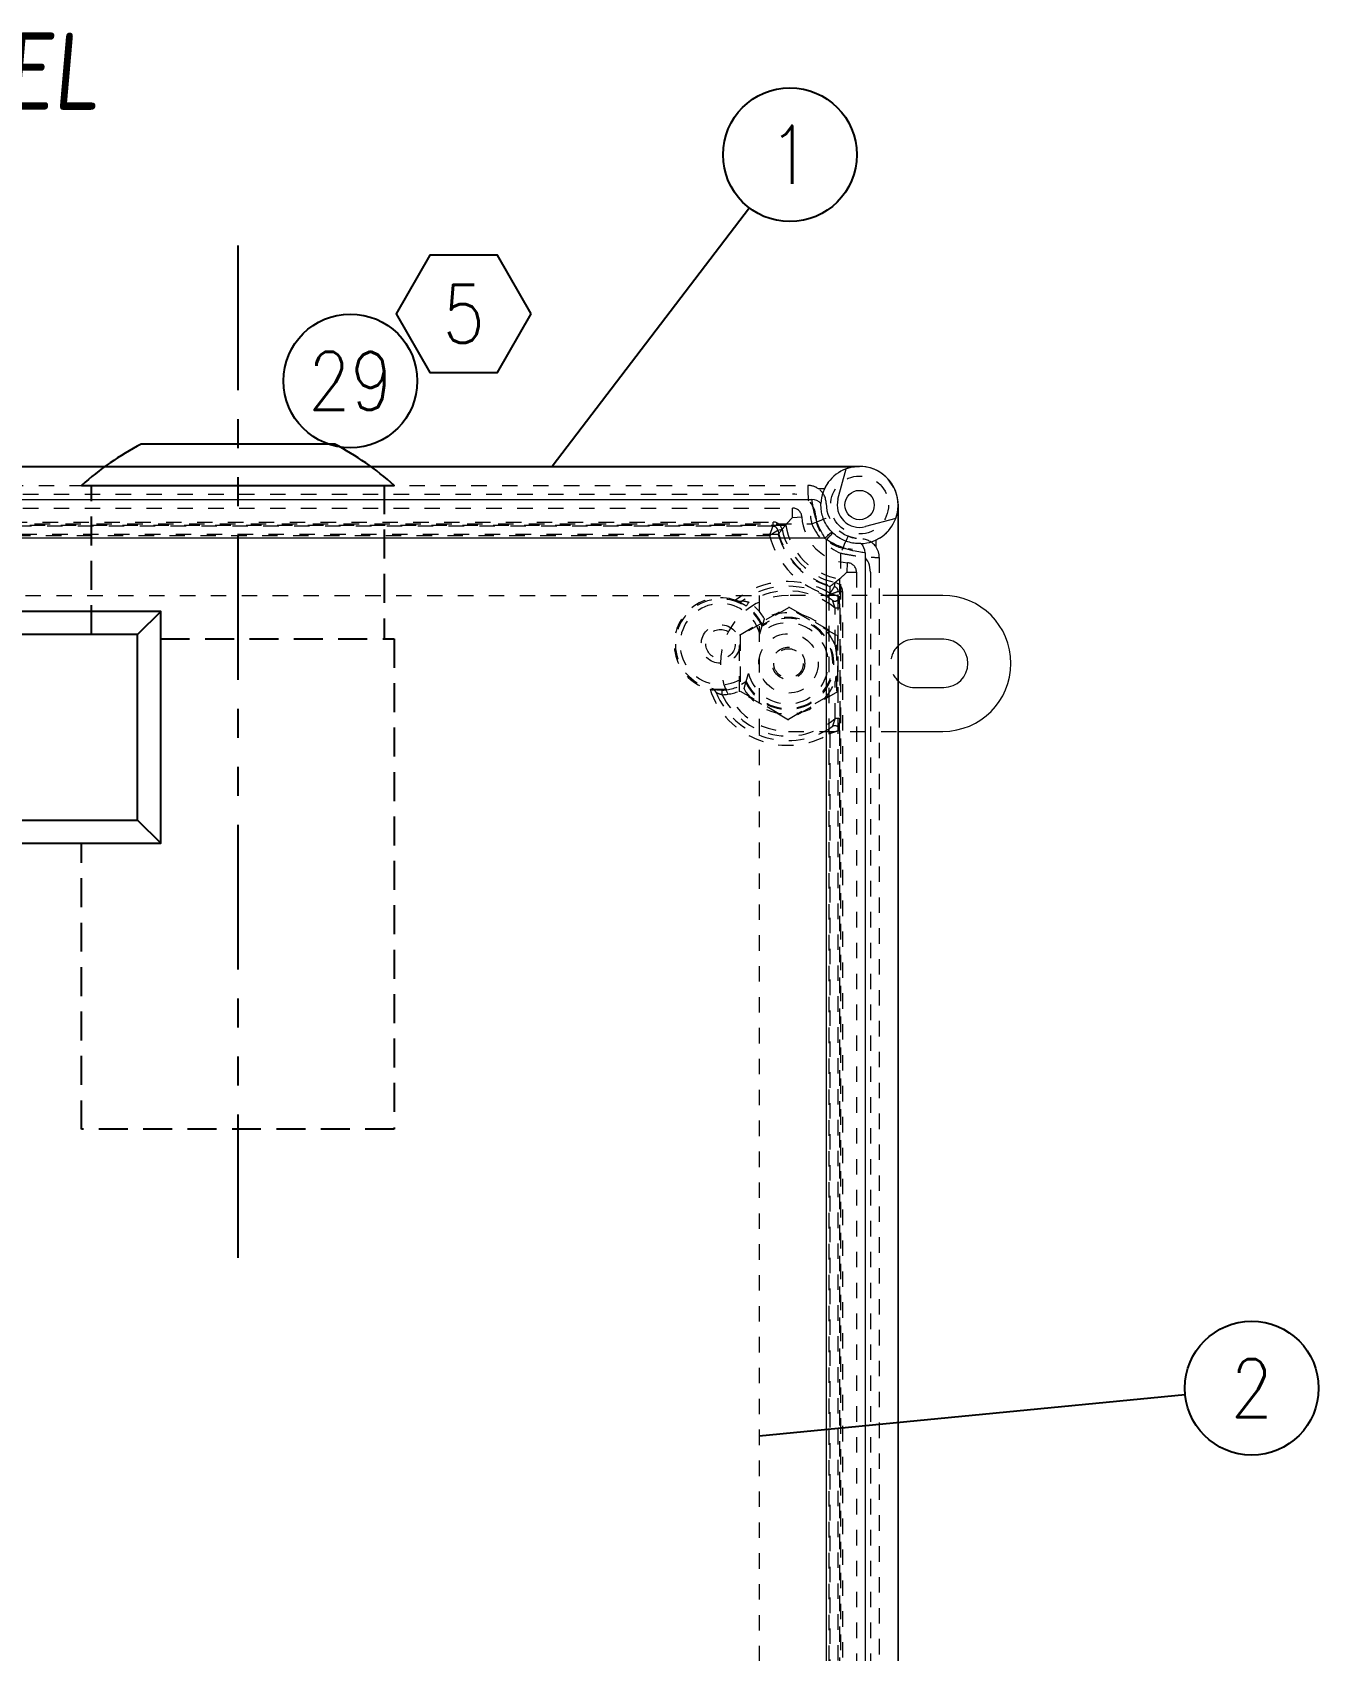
# Model space of a CAD drawing. Header units: inches. Extents: x -1 to 303, y -2 to 61.
# Drawn here: x 24 to 32.33, y 31.43 to 41.9 of the extents above; entities that cross this region are included whole.
import ezdxf
from ezdxf.enums import TextEntityAlignment as Align

# ---------------------------------------------------------------- set-up
doc = ezdxf.new("R2010")
doc.units = ezdxf.units.IN
doc.header["$LTSCALE"] = 0.75
doc.header["$MEASUREMENT"] = 0
for name, pattern in [('CENTER2', [1.125, 0.75, -0.125, 0.125, -0.125]), ('HIDDEN', [0.1875, 0.125, -0.0625]), ('HIDDEN2', [0.1875, 0.125, -0.0625]), ('PHANTOM2', [1.25, 0.625, -0.125, 0.125, -0.125, 0.125, -0.125])]:
    doc.linetypes.add(name, pattern=pattern)
for name, color, linetype in [('BODY', 3, 'Continuous'), ('BOM_LAYER', 151, 'Continuous'), ('BOM_LAYER @ 4', 151, 'Continuous'), ('FRONT_DOOR', 1, 'Continuous'), ('PANEL', 150, 'Continuous'), ('PCAT', 51, 'Continuous'), ('PITEM', 20, 'Continuous')]:
    doc.layers.add(name, color=color, linetype=linetype)
doc.layers.add('G-Anno-Std-Note @ 4', color=151, linetype='Continuous', lineweight=25)
doc.styles.add('Note', font='romans.shx', dxfattribs={"width": 0.75})
doc.styles.add('ROMANS', font='romans.shx', dxfattribs={"width": 0.85})

# ---------------------------------------------------------------- blocks, each defined once
blk = doc.blocks.new('LARGENAMEPLATE')
for p, q in [((10.505, 29.055), (10.655, 28.905)), ((10.505, 29.055), (10.505, 27.556)), ((15.505, 29.055), (15.354, 28.905)), ((10.655, 27.705), (10.505, 27.555)), ((15.354, 27.705), (15.505, 27.555))]:
    blk.add_line(p, q)
for points in [[(10.505, 27.555), (15.505, 27.555), (15.505, 29.055), (10.505, 29.055)], [(10.655, 27.705), (15.354, 27.705), (15.354, 28.905), (10.655, 28.905)]]:
    blk.add_lwpolyline(points, close=True)
at = {"layer": 'PITEM', "style": 'ROMANS', "width": 0.85}
blk.add_attdef('NP_NO', text='', height=0.75, dxfattribs=at).set_placement((13.005, 28.304), align=Align.MIDDLE)
blk = doc.blocks.new('Anno_Circle')
at = {"color": 0, "linetype": 'ByBlock', "lineweight": -2}
blk.add_circle((0, 0), 1.155, dxfattribs=at)
at = {"color": 0, "linetype": 'ByBlock', "lineweight": -2, "style": 'Note', "width": 0.85}
blk.add_attdef('ID', text='', height=1, dxfattribs=at).set_placement((0, 0), align=Align.MIDDLE)
blk = doc.blocks.new('Anno_Hexagon')
at = {"color": 0, "linetype": 'ByBlock', "lineweight": -2}
blk.add_lwpolyline([(1.167, 0), (0.583, 1.01), (-0.583, 1.01), (-1.167, 0), (-0.583, -1.01), (0.583, -1.01)], close=True, dxfattribs=at)
at = {"color": 0, "linetype": 'ByBlock', "lineweight": -2, "style": 'Note', "width": 0.85}
blk.add_attdef('ID', text='', height=1, dxfattribs=at).set_placement((0, 0), align=Align.MIDDLE)

msp = doc.modelspace()

# ---------------------------------------------------------------- linework, layer by layer
at = {"color": 153, "linetype": 'HIDDEN2', "ltscale": 2}
msp.add_line((24.8308798, 37.9788732), (26.2751845, 37.9788732), dxfattribs=at)
at = {"color": 153, "ltscale": 2}
msp.add_lwpolyline([(24.3187519, 38.9713703), (26.3430077, 38.9713703, 0.0621422454), (25.9576593, 39.2385537), (24.7041004, 39.2385537, 0.0621422454)], format="xyb", close=True, dxfattribs=at)
at = {"color": 153, "linetype": 'HIDDEN2', "ltscale": 2}
for points in [[(26.2785368, 38.9737806), (26.2785368, 37.9788732), (26.3430077, 37.9788732), (26.3430077, 34.8038732), (24.3187519, 34.8038732), (24.3187519, 36.6554693)], [(24.3832228, 38.0081411), (24.3832228, 38.972138)]]:
    msp.add_lwpolyline(points, dxfattribs=at)
at = {"layer": 'BODY', "linetype": 'Continuous', "lineweight": 15}
for p, q in [((29.351478, 39.0948016), (15.3102816, 39.0948016)), ((29.6058796, 26.7947633), (29.6058796, 38.8403995)), ((29.8958796, 38.2598015), (29.6058796, 38.2598015)), ((29.9008797, 37.9758012), (29.7128799, 37.9758012)), ((29.7128799, 37.6638014), (29.9008797, 37.6638014)), ((29.6058796, 37.3798011), (29.8958796, 37.3798011))]:
    msp.add_line(p, q, dxfattribs=at)
at = {"layer": 'BODY', "linetype": 'HIDDEN', "lineweight": 0}
for p, q in [((15.6417468, 38.972138), (29.0200128, 38.972138)), ((29.1287696, 38.9495317), (29.0901163, 38.9495317)), ((28.9223158, 38.7648013), (28.9223158, 38.8248013)), ((28.9223158, 38.7648013), (28.9822454, 38.7677047)), ((15.6150948, 38.7221382), (29.0466648, 38.7221382)), ((15.7842042, 38.7149909), (28.8775554, 38.7149909)), ((28.8293378, 38.6549997), (15.8324218, 38.6549997)), ((29.4606097, 38.617691), (29.4606097, 38.5755507)), ((29.2332168, 38.5335294), (29.2332168, 26.9174647)), ((29.2758799, 38.4112372), (29.2787832, 38.4711669)), ((29.4832166, 38.5054472), (29.4832166, 26.9174647)), ((29.2260689, 38.3664768), (29.2260689, 38.2528502)), ((29.2758799, 38.4112372), (29.3358799, 38.4112372)), ((29.6058796, 38.2598015), (28.8958797, 38.2598015)), ((29.1660782, 38.2724834), (29.1660782, 38.3182593)), ((29.2260783, 38.2528435), (29.2260692, 38.25285)), ((28.57838, 38.0031103), (28.8958797, 38.1864186)), ((28.8958797, 38.180068), (28.5838799, 37.9999347)), ((28.8958797, 38.1864186), (29.21338, 38.0031103)), ((29.2078801, 37.9999347), (28.8958797, 38.180068)), ((29.2271255, 38.1760828), (29.1971302, 38.1760828)), ((29.1971302, 37.9368036), (29.1971302, 38.1760828)), ((29.2271255, 38.1760828), (29.2271255, 37.4628516)), ((28.57838, 37.636493), (28.57838, 38.0031103)), ((28.5838799, 37.9999347), (28.5838799, 37.639668)), ((29.2078801, 37.639668), (29.2078801, 37.9999347)), ((29.21338, 38.0031103), (29.21338, 37.636493)), ((28.8958797, 37.4531841), (28.57838, 37.636493)), ((28.5838799, 37.639668), (28.8958797, 37.4595347)), ((28.8958797, 37.4595347), (29.2078801, 37.639668)), ((29.21338, 37.636493), (28.8958797, 37.4531841)), ((29.1971302, 37.4628516), (29.1971302, 37.7024054)), ((29.2271255, 37.4628516), (29.1971302, 37.4628516)), ((28.8958797, 37.3798011), (29.6058796, 37.3798011)), ((29.1660782, 28.2729506), (29.1660782, 37.3664517)), ((29.2260689, 37.3860848), (29.2260689, 28.2533072)), ((29.2260692, 37.3860846), (29.2260783, 37.386091))]:
    msp.add_line(p, q, dxfattribs=at)
at = {"layer": 'BODY', "linetype": 'HIDDEN', "lineweight": 0, "flags": 128}
for points in [[(29.0466648, 38.7221382), (29.0682961, 38.7310906), (29.0890967, 38.7396987), (29.1082664, 38.7476321), (29.1250684, 38.7545858), (29.1388578, 38.7602928), (29.1491038, 38.7645332), (29.1554139, 38.7671444), (29.1575441, 38.7680262)], [(29.2803179, 38.6438995), (29.2794127, 38.6417787), (29.2767323, 38.6354979), (29.2723798, 38.6252989), (29.266522, 38.6115728), (29.2593847, 38.5948477), (29.2512413, 38.575766), (29.2424056, 38.5550616), (29.2332168, 38.5335294)], [(29.1660782, 38.2724834), (29.1630405, 38.2674803), (29.1601195, 38.2626703), (29.1574274, 38.2582369), (29.1550678, 38.2543515), (29.1531312, 38.2511624), (29.1516922, 38.2487929), (29.1508063, 38.2473332), (29.1505071, 38.246841)], [(28.6393134, 38.2164081), (28.6360756, 38.2116098), (28.6329593, 38.2069922), (28.6300817, 38.2027283), (28.6275509, 38.1989784), (28.6254624, 38.1958838), (28.6238942, 38.1935606), (28.6229057, 38.1920957), (28.6225343, 38.1915448)], [(28.4668876, 37.6168798), (28.4666934, 37.6226648), (28.4665063, 37.6282328), (28.4663338, 37.6333737), (28.4661818, 37.6378951), (28.4660563, 37.6416263), (28.4659624, 37.6444276), (28.4659032, 37.646194), (28.4658809, 37.6468581)], [(29.1660782, 37.3664517), (29.1630405, 37.3714541), (29.1601195, 37.3762642), (29.1574274, 37.3806976), (29.1550678, 37.3845836), (29.1531312, 37.3877721), (29.1516922, 37.3901422), (29.1508063, 37.3916012), (29.1505071, 37.392094)]]:
    msp.add_lwpolyline(points, dxfattribs=at)
at = {"layer": 'BODY', "linetype": 'HIDDEN', "lineweight": 0}
for centre, radius in [((28.4559871, 37.9444764), 0.095), ((28.8958798, 37.8198014), 0.1925), ((28.8958798, 37.8198014), 0.105), ((28.8958798, 37.8198014), 0.095)]:
    msp.add_circle(centre, radius, dxfattribs=at)
for centre, radius, start, end in [((29.3558417, 38.8447633), 0.2500762, 97.48813851, 155.2319889), ((29.3558417, 38.8447633), 0.2500762, 90.99984773, 97.48813851), ((29.0200129, 38.8521382), 0.12, 54.25367823, 90), ((29.0200129, 38.8521382), 0.12, 0.68933976, 54.25367823), ((29.3709875, 38.856361), 0.231, 180.68933976, 268.73140525), ((29.3558417, 38.8447633), 0.2500762, 294.7680111, 352.51186149), ((29.3558417, 38.8447633), 0.2500762, 352.51186149, 359.00015227), ((29.2938798, 38.7828014), 0.4818015, 195.38225864, 254.61774136), ((29.2938798, 38.7828014), 0.4218106, 189.25106141, 260.74893859), ((29.3709875, 38.856361), 0.351, 202.48250601, 246.8892483), ((29.3632166, 38.5054471), 0.12, 35.74632177, 88.73140525), ((29.3632166, 38.5054471), 0.12, 0, 35.74632177), ((28.8909845, 37.8194673), 0.53, 58.7317897, 129.53305955), ((28.4558798, 37.9446046), 0.3, 70.98447375, 256.92475355), ((28.4558798, 37.9446046), 0.2923106, 23.23668259, 304.6986387), ((28.8958798, 37.8198014), 0.44, 90, 270), ((28.8909845, 37.8194673), 0.5, 54.85432057, 125.85600626), ((28.8909845, 37.8194673), 0.47, 49.35473757, 122.37578319), ((29.1960692, 38.252853), 0.0299997, 234.86586886, 359.99473402), ((29.1960657, 38.2528538), 0.0300126, 309.96260468, 359.98088243), ((28.4558798, 37.9446046), 0.2623152, 14.3454919, 313.58982939), ((28.5805424, 38.2490197), 0.0299899, 247.71534101, 305.85688174), ((28.4558798, 37.9446046), 0.2979145, 24.53696503, 55.98547478), ((28.4558798, 37.9446046), 0.32791, 30.3269494, 55.98547478), ((28.8908798, 37.8196046), 0.32791, 20.94138718, 117.60837189), ((29.1960778, 38.2528404), 0.0299946, 234.85947873, 309.96124645), ((28.8908798, 37.8196046), 0.2979145, 204.53696503, 123.39835626), ((28.8908798, 37.8196046), 0.2923106, 203.23668259, 124.6986387), ((28.8908798, 37.8196046), 0.2623152, 194.3454919, 133.58982939), ((29.7128798, 37.8198014), 0.156, 133.30622744, 226.69377256), ((28.8909845, 37.8194673), 0.53, 198.37616775, 301.2682103), ((28.3997702, 37.6204722), 0.029991, 22.05445999, 80.19253393), ((28.8909845, 37.8194673), 0.5, 202.05322104, 305.14567943), ((28.4558798, 37.9446046), 0.2979145, 271.92375252, 303.39835626), ((28.4558798, 37.9446046), 0.32791, 271.92375252, 297.60837189), ((28.8909845, 37.8194673), 0.47, 205.53344412, 310.64526243), ((28.8908798, 37.8196046), 0.32791, 210.3269494, 339.05861282), ((29.1960694, 37.3860818), 0.0299995, 0.00584097, 125.13467666), ((29.196078, 37.386095), 0.0299939, 45.84104646, 125.14185002), ((29.1992975, 37.3875089), 0.026536, 8.42171664, 48.80418189), ((29.196073, 37.386084), 0.0300053, 0.01395952, 45.84871283)]:
    msp.add_arc(centre, radius, start, end, dxfattribs=at)
at = {"layer": 'BODY', "linetype": 'Continuous', "lineweight": 15}
for centre, radius, start, end in [((29.3558417, 38.8447633), 0.2500762, 359.00015227, 90.99984773), ((29.8958798, 37.8198014), 0.44, 270, 90), ((29.7128798, 37.8198014), 0.156, 90, 133.30622744), ((29.9008798, 37.8198014), 0.156, 270, 90), ((29.7128798, 37.8198014), 0.156, 226.69377256, 270)]:
    msp.add_arc(centre, radius, start, end, dxfattribs=at)
at = {"layer": 'BODY', "linetype": 'HIDDEN', "lineweight": 0}
for points, knots in [([(29.0200128, 38.972138), (29.0200162, 38.9693847), (29.0200229, 38.9638785), (29.0209511, 38.9210711), (29.0250925, 38.8591923), (29.0334198, 38.7891802), (29.0426299, 38.7425615), (29.0466648, 38.7221382)], [0, 0, 0, 0, 0.2133591165, 0.4266838468, 0.6378349655, 0.8413381689, 1, 1, 1, 1]), ([(28.8775554, 38.7149909), (28.8813987, 38.7194826), (28.8956055, 38.7360859), (28.9110497, 38.7526895), (28.9223158, 38.7648013)], [0, 0, 0, 0, 0.270528124, 1, 1, 1, 1]), ([(28.8293378, 38.6549997), (28.829401, 38.6550828), (28.8336131, 38.6606255), (28.8437673, 38.6737412), (28.8580713, 38.6916361), (28.8693517, 38.7052809), (28.8760849, 38.7132645), (28.8770645, 38.7144147), (28.8775554, 38.7149909)], [0, 0, 0, 0, 0.0029446007, 0.1963740211, 0.4673680149, 0.6823733414, 0.8408552905, 1, 1, 1, 1]), ([(29.3358242, 38.6281752), (29.3346861, 38.6283085), (29.3294992, 38.6289159), (29.3188095, 38.6311841), (29.303767, 38.6352165), (29.291887, 38.6391066), (29.2828238, 38.6428614), (29.2803179, 38.6438995)], [0, 0, 0, 0, 0.0982336649, 0.4477195809, 0.5733703602, 0.8820430473, 1, 1, 1, 1]), ([(29.2332168, 38.5335294), (29.2597737, 38.5282514), (29.31368, 38.517538), (29.3871736, 38.5096359), (29.4439811, 38.5061963), (29.4776289, 38.5054983), (29.4814886, 38.505463), (29.4832166, 38.5054472)], [0, 0, 0, 0, 0.205807982, 0.4177579098, 0.6235395399, 0.8314557422, 1, 1, 1, 1]), ([(29.2260689, 38.3664768), (29.2254929, 38.3659859), (29.2243433, 38.3650061), (29.2163592, 38.3582741), (29.202715, 38.3469924), (29.1848193, 38.3326896), (29.1717042, 38.3225346), (29.1661614, 38.3183224), (29.1660782, 38.3182593)], [0, 0, 0, 0, 0.1591438295, 0.317623931, 0.5326318887, 0.8036226531, 0.9970553997, 1, 1, 1, 1]), ([(29.2260689, 38.3664768), (29.2305608, 38.3703202), (29.2471649, 38.3845269), (29.2637682, 38.3999711), (29.2758799, 38.4112372)], [0, 0, 0, 0, 0.2705281266, 1, 1, 1, 1]), ([(29.1660782, 38.2724834), (29.1731162, 38.2703151), (29.1818793, 38.2676155), (29.1959436, 38.2630886), (29.2042625, 38.2603356), (29.2142042, 38.2569756), (29.2220722, 38.254258), (29.2257223, 38.2529725), (29.2260201, 38.2528674), (29.2260689, 38.2528502)], [0, 0, 0, 0, 0.2304331515, 0.2869140271, 0.5005998797, 0.5520970852, 0.7513904382, 0.959223123, 1, 1, 1, 1]), ([(29.2271255, 38.1760828), (29.227125, 38.1778117), (29.2271219, 38.1883929), (29.2270647, 38.2062774), (29.2268897, 38.2266955), (29.2266596, 38.2411424), (29.2263854, 38.2507586), (29.2261808, 38.252148), (29.2260783, 38.2528437)], [0, 0, 0, 0, 0.0482507314, 0.2953137831, 0.4999579358, 0.6738698686, 0.8367053257, 1, 1, 1, 1]), ([(28.5700424, 38.2219555), (28.5664007, 38.2234452), (28.5611359, 38.225599), (28.5553966, 38.227613), (28.553627, 38.2282339)], [0, 0, 0, 0, 0.6916801688, 1, 1, 1, 1]), ([(28.56917, 38.2212697), (28.5692471, 38.2213303), (28.5695381, 38.2215594), (28.5698287, 38.2217877), (28.5700424, 38.2219555)], [0, 0, 0, 0, 0.264732828, 1, 1, 1, 1]), ([(28.56917, 38.2212697), (28.5692121, 38.2212098), (28.5693834, 38.2209657), (28.5740962, 38.2187357), (28.5866384, 38.2127364), (28.6039258, 38.2035581), (28.6163748, 38.1955213), (28.6225343, 38.1915448)], [0, 0, 0, 0, 0.0715685018, 0.2914014653, 0.5320332054, 0.7684616314, 1, 1, 1, 1]), ([(28.598581, 38.2250537), (28.5985406, 38.2250245), (28.5965035, 38.2235553), (28.5909224, 38.2206302), (28.5813185, 38.2186141), (28.5734432, 38.2209478), (28.5700424, 38.2219555)], [0, 0, 0, 0, 0.0054812541, 0.276013387, 0.6873531425, 1, 1, 1, 1]), ([(28.598581, 38.2250537), (28.5985007, 38.2249956), (28.5983437, 38.224882), (28.5981862, 38.2247687), (28.5981093, 38.2247134)], [0, 0, 0, 0, 0.5117428713, 1, 1, 1, 1]), ([(28.5981093, 38.2247134), (28.5981314, 38.2246829), (28.5981762, 38.2246209), (28.5993071, 38.224411), (28.6031143, 38.2238946), (28.6121634, 38.2226322), (28.6251518, 38.2202628), (28.6345635, 38.217701), (28.6393134, 38.2164081)], [0, 0, 0, 0, 0.059681225, 0.1216052167, 0.2511609018, 0.4856045115, 0.7403932274, 1, 1, 1, 1]), ([(29.1788135, 38.2283126), (29.1789825, 38.227985), (29.1791867, 38.2275893), (29.1801744, 38.2249714), (29.1818662, 38.2202339), (29.1852488, 38.2104617), (29.1900045, 38.196658), (29.1941643, 38.1846314), (29.1967046, 38.1773095), (29.1971302, 38.1760828)], [0, 0, 0, 0, 0.1085970768, 0.1311837774, 0.2736245571, 0.4424481894, 0.6602459733, 0.9430807874, 1, 1, 1, 1]), ([(28.7100159, 38.0095981), (28.7100372, 38.0096726), (28.7120228, 38.0166133), (28.7156739, 38.029277), (28.7201153, 38.0447462), (28.7227768, 38.0540064), (28.7241737, 38.0588667), (28.7243769, 38.0595749), (28.7244788, 38.05993)], [0, 0, 0, 0, 0.0035453575, 0.3302731042, 0.6008359893, 0.7714169838, 0.8853546542, 1, 1, 1, 1]), ([(28.7389177, 38.1101774), (28.7388977, 38.1101078), (28.7377323, 38.1060399), (28.7349827, 38.0964923), (28.731338, 38.0837959), (28.7286705, 38.0745184), (28.72721, 38.0694331), (28.7269973, 38.0686937), (28.7268906, 38.0683228)], [0, 0, 0, 0, 0.0037919842, 0.221575033, 0.5200222511, 0.7285137425, 0.8637854047, 1, 1, 1, 1]), ([(29.1971302, 37.9368036), (29.1971523, 37.9366845), (29.2008294, 37.9168774), (29.2115169, 37.8393153), (29.2077671, 37.7597952), (29.1971523, 37.7025247), (29.1971302, 37.7024054)], [0, 0, 0, 0, 0.0015451206, 0.2569855435, 0.9984524266, 1, 1, 1, 1]), ([(28.6222803, 37.7042792), (28.6223825, 37.7046344), (28.6225861, 37.7053425), (28.6239829, 37.7102028), (28.6266436, 37.7194632), (28.6310914, 37.7349305), (28.6347198, 37.7476008), (28.6367223, 37.7545366), (28.6367438, 37.7546111)], [0, 0, 0, 0, 0.1146458071, 0.2285833963, 0.3991642695, 0.6697246596, 0.9964521738, 1, 1, 1, 1]), ([(28.3880106, 37.6523827), (28.3922565, 37.6514549), (28.3982376, 37.650148), (28.4036756, 37.6492431), (28.4052531, 37.6489806)], [0, 0, 0, 0, 0.7099012847, 1, 1, 1, 1]), ([(28.4658809, 37.6468581), (28.4588569, 37.6467582), (28.4451155, 37.6465627), (28.4275924, 37.6477082), (28.4147766, 37.6490169), (28.4064083, 37.6500697), (28.4053921, 37.6500399), (28.4048788, 37.6500249)], [0, 0, 0, 0, 0.2217163137, 0.4337532616, 0.6253298635, 0.810745955, 1, 1, 1, 1]), ([(28.4052531, 37.6489806), (28.405161, 37.6492367), (28.4050356, 37.6495849), (28.4049116, 37.6499328), (28.4048788, 37.6500249)], [0, 0, 0, 0, 0.7352674078, 1, 1, 1, 1]), ([(28.4277855, 37.6311943), (28.4277666, 37.6312406), (28.426806, 37.6335938), (28.423626, 37.6390433), (28.4165351, 37.6458418), (28.4086506, 37.6480354), (28.4052531, 37.6489806)], [0, 0, 0, 0, 0.0054916661, 0.2787174963, 0.6891927139, 1, 1, 1, 1]), ([(28.4275667, 37.6317334), (28.4277692, 37.6316987), (28.428013, 37.631657), (28.4301836, 37.6307104), (28.4341779, 37.6288746), (28.4425609, 37.6252253), (28.4536775, 37.6208682), (28.4623715, 37.6182433), (28.4668876, 37.6168798)], [0, 0, 0, 0, 0.1327687187, 0.1598243675, 0.3285020465, 0.5209641621, 0.7511607446, 1, 1, 1, 1]), ([(28.4275667, 37.6317334), (28.4276023, 37.6316456), (28.4276752, 37.6314657), (28.4277482, 37.6312862), (28.4277855, 37.6311943)], [0, 0, 0, 0, 0.4882571204, 1, 1, 1, 1]), ([(28.6078414, 37.6540318), (28.6078616, 37.6541014), (28.6090377, 37.6581662), (28.6117692, 37.667719), (28.6154237, 37.6804127), (28.618088, 37.6896909), (28.6195499, 37.6947761), (28.6197625, 37.6955155), (28.6198691, 37.6958864)], [0, 0, 0, 0, 0.0037948097, 0.2215746144, 0.5200238692, 0.7285127745, 0.8637856761, 1, 1, 1, 1]), ([(29.1971302, 37.4628516), (29.1946907, 37.4558126), (29.1903525, 37.4432952), (29.1849132, 37.4274957), (29.1814783, 37.4175908), (29.1798342, 37.413035), (29.1790671, 37.4110563), (29.1789037, 37.4107765), (29.1788135, 37.4106219)], [0, 0, 0, 0, 0.3255694652, 0.5789599748, 0.7640926728, 0.8734121505, 0.9300334916, 1, 1, 1, 1]), ([(29.2260783, 37.3860913), (29.2261336, 37.3863166), (29.2263111, 37.3870398), (29.226593, 37.3944431), (29.226875, 37.4105122), (29.2270843, 37.4339292), (29.227111, 37.452685), (29.2271255, 37.4628516)], [0, 0, 0, 0, 0.088502754, 0.284167518, 0.4786536338, 0.7174038147, 1, 1, 1, 1]), ([(29.2260689, 37.3860848), (29.2254615, 37.3858706), (29.2242651, 37.3854486), (29.2163021, 37.3826729), (29.204173, 37.3785559), (29.1870524, 37.3729228), (29.1733305, 37.3686892), (29.1660782, 37.3664517)], [0, 0, 0, 0, 0.1846677785, 0.3637317603, 0.5498248206, 0.7620738664, 1, 1, 1, 1])]:
    msp.add_open_spline(points, degree=3, knots=knots, dxfattribs=at)
for points in [[(28.7244788, 38.05993), (28.7268906, 38.0683228)], [(28.6222803, 37.7042792), (28.6198691, 37.6958864)]]:
    msp.add_open_spline(points, degree=1, dxfattribs=at)
at = {"layer": 'BOM_LAYER', "ltscale": 2}
for p, q in [((28.6422221, 40.7676701), (27.3657059, 39.0948016)), ((28.7058799, 32.8199981), (31.4638914, 33.0868463))]:
    msp.add_line(p, q, dxfattribs=at)
at = {"layer": 'FRONT_DOOR', "linetype": 'Continuous', "lineweight": 15}
for p, q in [((15.3102816, 39.0948016), (29.3557653, 39.0948016)), ((15.3385082, 39.0927066), (29.3235448, 39.0927066)), ((29.2158205, 38.8823304), (29.2685349, 39.0790639)), ((15.6139514, 38.8803797), (29.0478082, 38.8803797)), ((29.5901418, 38.7574569), (29.3934084, 38.704742)), ((29.6037852, 38.8124668), (29.6037852, 26.796858)), ((29.6058796, 38.8446874), (29.6058796, 26.7947633)), ((29.1319593, 38.6303799), (15.5298004, 38.6303799)), ((29.1414579, 27.0092233), (29.1414579, 38.6208091)), ((29.3914583, 38.53527), (29.3914583, 27.0092233))]:
    msp.add_line(p, q, dxfattribs=at)
at = {"layer": 'FRONT_DOOR', "linetype": 'HIDDEN', "lineweight": 0}
for p, q in [((15.7394439, 38.9148014), (28.9223158, 38.9148014)), ((15.7394439, 38.8248013), (28.9223158, 38.8248013)), ((15.8663132, 38.7348013), (28.7954465, 38.7348013)), ((28.7954465, 38.7068551), (15.8663132, 38.7068551)), ((28.7954465, 38.7068551), (28.7954465, 38.7348013)), ((28.8267729, 38.6815895), (28.8540855, 38.6875071)), ((15.8883581, 38.6468639), (28.7734016, 38.6468639)), ((29.1926674, 38.3156944), (29.1985857, 38.3430069)), ((29.3358799, 38.4112372), (29.3358799, 26.8748013)), ((29.42588, 38.4112372), (29.42588, 26.8748013)), ((29.1579424, 38.262323), (29.1579424, 26.9927388)), ((29.2179337, 26.9648014), (29.2179337, 38.2843679)), ((29.2179337, 38.2843679), (29.2458798, 38.2843679)), ((29.2458798, 38.2843679), (29.2458798, 26.9648014))]:
    msp.add_line(p, q, dxfattribs=at)
at = {"layer": 'FRONT_DOOR', "linetype": 'Continuous', "lineweight": 15, "flags": 128}
for points in [[(29.1319593, 38.6303799), (29.1380852, 38.6362084), (29.1441419, 38.6419711), (29.1500624, 38.6476048), (29.15578, 38.6530449), (29.1612307, 38.6582316), (29.166354, 38.6631061), (29.1710913, 38.667614), (29.1753909, 38.6717042)], [(29.1414579, 38.6208091), (29.1473392, 38.6268975), (29.1531547, 38.6329178), (29.1588389, 38.6388014), (29.1643277, 38.6444838), (29.1695595, 38.6498998), (29.1744763, 38.6549897), (29.1790223, 38.6596953), (29.1831459, 38.6639644)]]:
    msp.add_lwpolyline(points, dxfattribs=at)
at = {"layer": 'FRONT_DOOR', "linetype": 'HIDDEN', "lineweight": 0}
msp.add_circle((29.3558798, 38.8448014), 0.1875, dxfattribs=at)
at = {"layer": 'FRONT_DOOR', "linetype": 'Continuous', "lineweight": 15}
msp.add_circle((29.3558798, 38.8448014), 0.095, dxfattribs=at)
for centre, radius, start, end in [((29.3558417, 38.8447633), 0.2500381, 110.43675404, 177.59584664), ((29.3558417, 38.8447633), 0.2500381, 42.84955457, 110.43675404), ((29.3558417, 38.8447633), 0.2500381, 339.56324596, 33.0884837), ((29.0478084, 38.8003796), 0.08, 43.30997137, 90), ((29.3558798, 38.8448014), 0.145, 165, 285), ((29.3558417, 38.8447633), 0.2500381, 272.05440612, 339.56324596), ((29.3637852, 38.8509625), 0.32, 223.57642996, 225.99091593), ((29.311458, 38.5352699), 0.08, 0, 48.17328928)]:
    msp.add_arc(centre, radius, start, end, dxfattribs=at)
at = {"layer": 'FRONT_DOOR', "linetype": 'HIDDEN', "lineweight": 0}
for centre, radius, start, end in [((28.9223156, 38.7648014), 0.15, 2.7734594, 90), ((28.9223156, 38.7648014), 0.06, 2.7734594, 90), ((29.2938798, 38.7828014), 0.312, 182.7734594, 267.2265406), ((29.2938798, 38.7828014), 0.222, 182.7734594, 267.2265406), ((28.7954463, 38.6748014), 0.06, 12.22578859, 90), ((29.2938798, 38.7828014), 0.4779464, 192.22578859, 257.77421141), ((29.2938798, 38.7828014), 0.45, 192.22578859, 257.77421141), ((29.2938798, 38.7828014), 0.5379372, 194.63739726, 255.36260274), ((29.2758798, 38.4112372), 0.15, 0, 87.2265406), ((29.2758798, 38.4112372), 0.06, 0, 87.2265406), ((29.1858798, 38.2843679), 0.06, 0, 77.77421141)]:
    msp.add_arc(centre, radius, start, end, dxfattribs=at)
for points in [[(29.5352387, 39.0176863), (29.5737054, 38.9601262)], [(29.6014691, 38.8669869), (29.6058796, 38.8448393)]]:
    msp.add_open_spline(points, degree=1, dxfattribs=at)
at = {"layer": 'FRONT_DOOR', "linetype": 'Continuous', "lineweight": 15}
for points in [[(29.5391552, 39.0148082), (29.5653308, 38.9812676)], [(29.1831459, 38.6639644), (29.1753909, 38.6717042)]]:
    msp.add_open_spline(points, degree=1, dxfattribs=at)
for points, knots in [([(29.1319593, 38.6303799), (29.1179196, 38.6549994), (29.088814, 38.7060381), (29.0650643, 38.7816436), (29.0529991, 38.8391844), (29.0484476, 38.8741537), (29.0480148, 38.8783679), (29.0478082, 38.8803797)], [0, 0, 0, 0, 0.2082196855, 0.4316594457, 0.6301808001, 0.8234464729, 1, 1, 1, 1]), ([(29.1753909, 38.6717042), (29.1634363, 38.6859332), (29.1396969, 38.714189), (29.1190781, 38.760563), (29.1087192, 38.8011367), (29.1055313, 38.8338492), (29.1058862, 38.8523963), (29.1059816, 38.8544239), (29.1060207, 38.8552554)], [0, 0, 0, 0, 0.1647791272, 0.3272158217, 0.4813063489, 0.6520204625, 0.8572938434, 1, 1, 1, 1]), ([(29.3648087, 38.5948829), (29.3625218, 38.5947421), (29.3581605, 38.5944738), (29.3253033, 38.5955317), (29.280962, 38.6045689), (29.2328391, 38.6248312), (29.199976, 38.6482288), (29.1851909, 38.6620524), (29.1831459, 38.6639644)], [0, 0, 0, 0, 0.2429102163, 0.4632480146, 0.6400014525, 0.8176731979, 0.974781763, 1, 1, 1, 1]), ([(29.3914583, 38.53527), (29.3888156, 38.5355403), (29.3835371, 38.5360802), (29.3428448, 38.5418856), (29.2855635, 38.554887), (29.2193176, 38.5777892), (29.1705323, 38.602157), (29.1457021, 38.6180864), (29.1414579, 38.6208091)], [0, 0, 0, 0, 0.2020443427, 0.4035530491, 0.5988691653, 0.7821966767, 0.9627714912, 1, 1, 1, 1])]:
    msp.add_open_spline(points, degree=3, knots=knots, dxfattribs=at)
at = {"layer": 'FRONT_DOOR', "linetype": 'HIDDEN', "lineweight": 0}
for points, knots in [([(28.7734016, 38.6468639), (28.7751577, 38.6517141), (28.7784108, 38.660699), (28.7836268, 38.6750267), (28.7882809, 38.6870941), (28.7917218, 38.6965339), (28.7938484, 38.7023566), (28.7951886, 38.7060224), (28.7953616, 38.7065809), (28.7954465, 38.7068551)], [0, 0, 0, 0, 0.1606257089, 0.2975506192, 0.4997705601, 0.632486756, 0.7597486114, 0.8820637125, 1, 1, 1, 1]), ([(28.7734016, 38.6468639), (28.7800138, 38.6513886), (28.7932303, 38.6604327), (28.8080468, 38.6700461), (28.8172086, 38.6758158), (28.8224632, 38.6790679), (28.8259446, 38.6811563), (28.8264985, 38.6814459), (28.8267729, 38.6815895)], [0, 0, 0, 0, 0.2495782212, 0.4988600959, 0.6283090807, 0.7494208887, 0.875832566, 1, 1, 1, 1]), ([(28.8267729, 38.6815895), (28.8256539, 38.68506), (28.8234159, 38.6920008), (28.8159142, 38.7001793), (28.8063328, 38.7057795), (28.7990753, 38.7064966), (28.7954465, 38.7068551)], [0, 0, 0, 0, 0.2500084784, 0.4999956646, 0.7499937287, 1, 1, 1, 1]), ([(29.1579424, 38.262323), (29.1609685, 38.2667668), (29.166505, 38.2748972), (29.1748316, 38.2875614), (29.1818652, 38.2980703), (29.1870424, 38.306407), (29.1902615, 38.3116529), (29.1922579, 38.3149405), (29.1925328, 38.3154465), (29.1926674, 38.3156944)], [0, 0, 0, 0, 0.1676342281, 0.3067104483, 0.4995836382, 0.6330169724, 0.7605485319, 0.8827000017, 1, 1, 1, 1]), ([(29.2179337, 38.2843679), (29.2176593, 38.2842829), (29.2171003, 38.2841098), (29.2134348, 38.2827709), (29.207612, 38.2806431), (29.1981717, 38.2772018), (29.1861034, 38.2725483), (29.1717757, 38.2673318), (29.1627919, 38.2640789), (29.1579424, 38.262323)], [0, 0, 0, 0, 0.117952074, 0.2402693583, 0.3675269457, 0.5002301973, 0.7024824658, 0.839399929, 1, 1, 1, 1]), ([(29.2179337, 38.2843679), (29.2175749, 38.2879967), (29.2168574, 38.2952542), (29.2112571, 38.3048354), (29.2030795, 38.3123384), (29.1961383, 38.3145757), (29.1926674, 38.3156944)], [0, 0, 0, 0, 0.2500064155, 0.5000023335, 0.7499861686, 1, 1, 1, 1])]:
    msp.add_open_spline(points, degree=3, knots=knots, dxfattribs=at)
at = {"layer": 'PANEL', "linetype": 'HIDDEN', "lineweight": 0}
for p, q in [((15.9558797, 38.2599981), (28.7058799, 38.2599981)), ((28.7058799, 38.2599981), (28.7058799, 27.3799982))]:
    msp.add_line(p, q, dxfattribs=at)
msp.add_circle((28.4558798, 37.9449982), 0.125, dxfattribs=at)
at = {"layer": 'PCAT', "linetype": 'PHANTOM2', "ltscale": 2}
msp.add_line((25.3308798, 40.5248726), (25.3308798, 33.9728966), dxfattribs=at)

# ---------------------------------------------------------------- block references
ref = msp.add_blockref('LARGENAMEPLATE', (9.3263525, 9.1007009))
ref.add_attrib('NP_NO', 'NP-1', dxfattribs={"layer": 'PITEM', "height": 0.5, "style": 'ROMANS', "width": 0.85}).set_placement((22.3308798, 37.4049812), align=Align.MIDDLE)
at = {"layer": 'BOM_LAYER @ 4', "xscale": 0.375, "yscale": 0.375, "zscale": 0.375}
for p, values in [((28.9049619, 41.1119893), {'ID': '1'}), ((26.059502, 39.6477349), {'ID': '29'}), ((31.8949925, 33.128557), {'ID': '2'})]:
    msp.add_blockref('Anno_Circle', p, dxfattribs=at).add_auto_attribs(values)
at = {"layer": 'G-Anno-Std-Note @ 4', "xscale": 0.375, "yscale": 0.375, "zscale": 0.375}
msp.add_blockref('Anno_Hexagon', (26.7930077, 40.0821939), dxfattribs=at).add_auto_attribs({'ID': '5'})

# ---------------------------------------------------------------- texts
at = {"color": 51, "linetype": 'CENTER2', "insert": (22.1872579, 41.9024233), "char_height": 0.5, "width": 2.686767191, "attachment_point": 1, "style": 'ROMANS'}
msp.add_mtext('{\\fISOCPEUR|b0|i1|c0|p34;\\Q5;℄ \\fISOCPEUR|b0|i0|c0|p34;PANEL}', dxfattribs=at)

doc.saveas('drawing.dxf')
